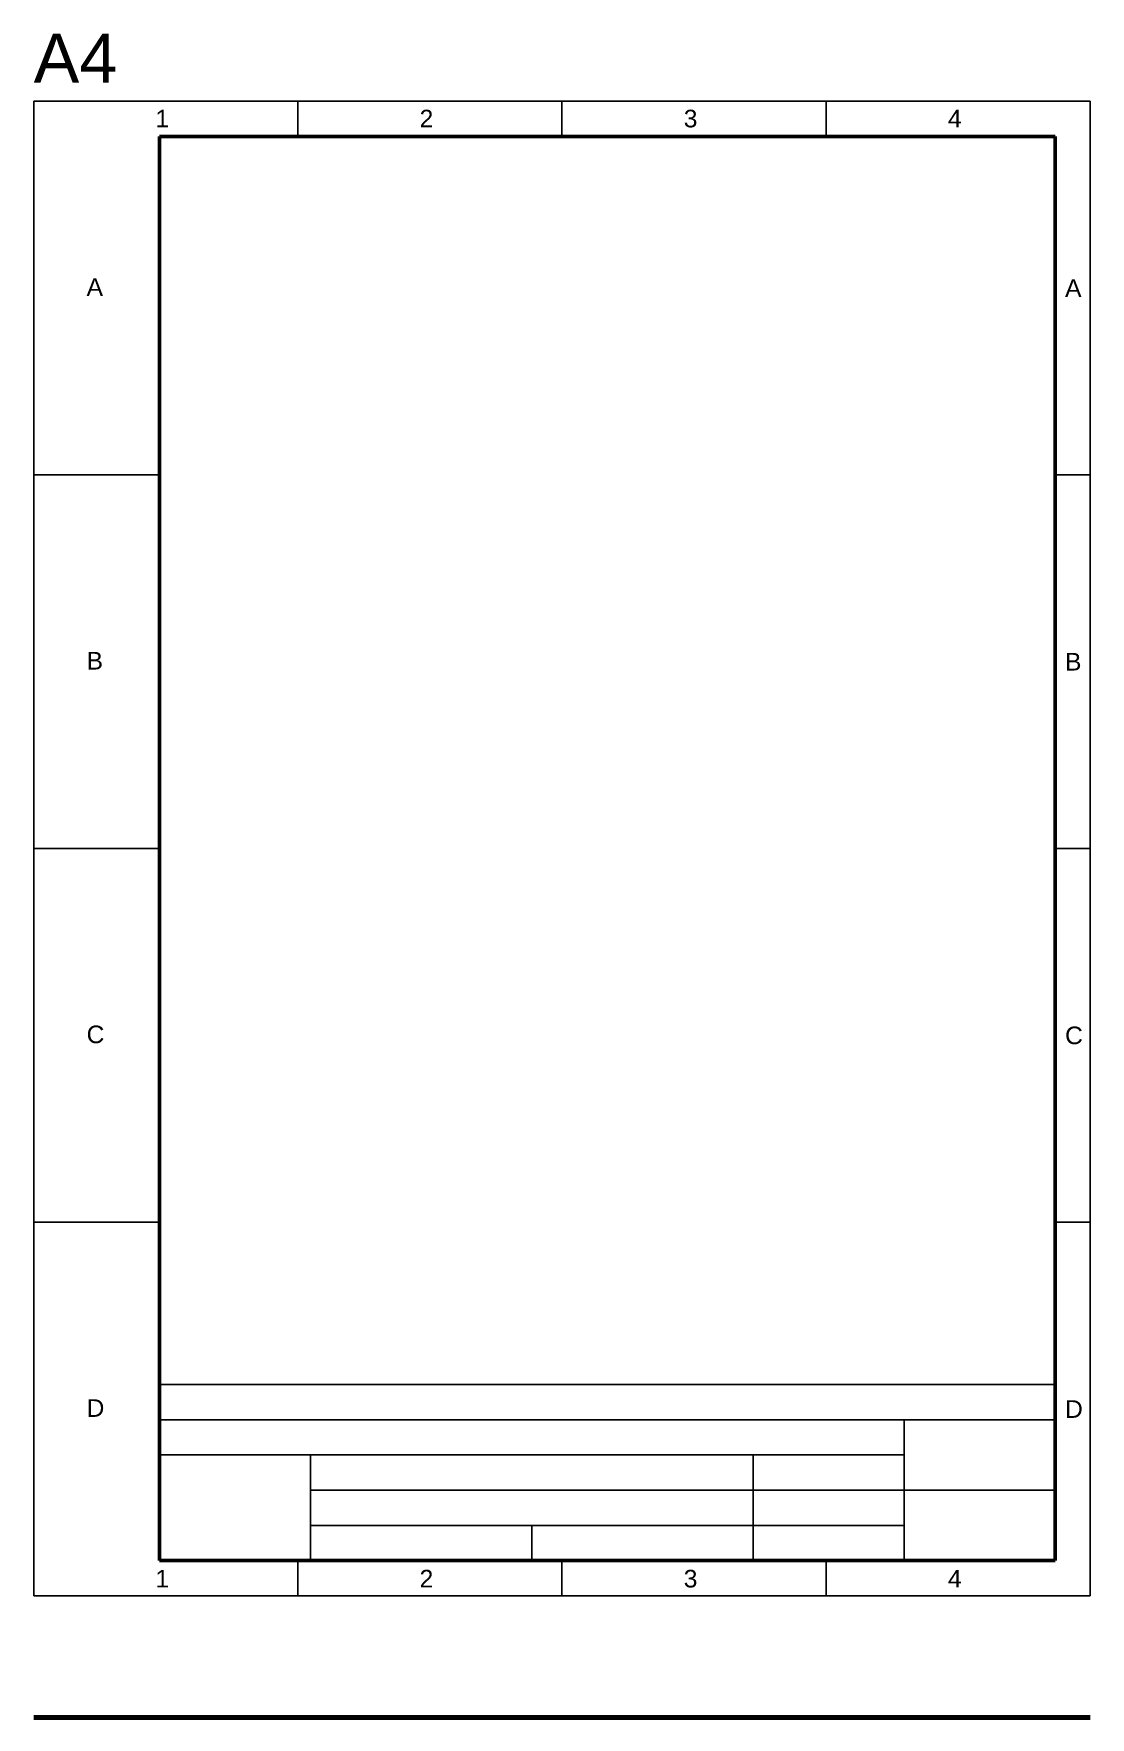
# Paper-space layout 'Folha A4' of a CAD drawing. Header units: millimetres. Extents: x 0 to 210, y -24 to 310.
import ezdxf

# ---------------------------------------------------------------- set-up
doc = ezdxf.new("R2010")
doc.units = ezdxf.units.MM
doc.header["$LTSCALE"] = 0.5
doc.layers.add('Carimbo', color=250, linetype='Continuous')
doc.layers.add('Folha', color=7, linetype='Continuous')
doc.layers.add('Margem das folhas A4 e A3', color=7, linetype='Continuous', lineweight=50)
doc.styles.get("Standard").update_dxf_attribs({"font": 'arial.ttf'})

psp = doc.layouts.new('Folha A4')

# ---------------------------------------------------------------- linework, layer by layer
at = {"layer": 'Carimbo'}
for p, q in [((25, 42), (203, 42)), ((25, 35), (203, 35)), ((25, 28), (173, 28)), ((55, 21), (203, 21)), ((55, 14), (173, 14))]:
    psp.add_line(p, q, dxfattribs=at)
at = {"layer": 'Folha'}
for p, q in [((210, 297), (0, 297)), ((0, 297), (0, 0)), ((52.5, 290), (52.5, 297)), ((105, 290), (105, 297)), ((157.5, 290), (157.5, 297)), ((210, 0), (210, 297)), ((0, 222.75), (25, 222.75)), ((203, 222.75), (210, 222.75)), ((0, 148.5), (25, 148.5)), ((203, 148.5), (210, 148.5)), ((0, 74.25), (25, 74.25)), ((203, 74.25), (210, 74.25)), ((173, 7), (173, 35)), ((55, 7), (55, 28)), ((143, 7), (143, 28)), ((99, 7), (99, 14)), ((52.5, 0), (52.5, 7)), ((105, 0), (105, 7)), ((157.5, 0), (157.5, 7)), ((0, 0), (210, 0))]:
    psp.add_line(p, q, dxfattribs=at)
at = {"layer": 'Folha', "color": 1, "lineweight": 100}
psp.add_line((0, -24.14), (210, -24.14), dxfattribs=at)
at = {"layer": 'Margem das folhas A4 e A3'}
for p, q in [((25, 290), (25, 7)), ((203, 290), (25, 290)), ((203, 7), (203, 290)), ((25, 7), (203, 7))]:
    psp.add_line(p, q, dxfattribs=at)

# ---------------------------------------------------------------- texts
psp.add_text('A4', height=9.728).set_placement((0, 300.69))
at = {"layer": 'Folha'}
for s, p in [('1', (24.2, 291.8)), ('2', (76.7, 291.8)), ('3', (129.2, 291.8)), ('4', (181.7, 291.8)), ('A', (10.52, 258.32)), ('A', (204.98, 258.12)), ('B', (10.52, 184.07)), ('B', (204.98, 183.87)), ('C', (10.52, 109.82)), ('C', (204.98, 109.62)), ('D', (10.52, 35.57)), ('D', (204.98, 35.37)), ('1', (24.2, 1.67)), ('2', (76.7, 1.67)), ('3', (129.2, 1.67)), ('4', (181.7, 1.67))]:
    psp.add_text(s, height=3.5, dxfattribs=at).set_placement(p)

doc.saveas('drawing.dxf')
